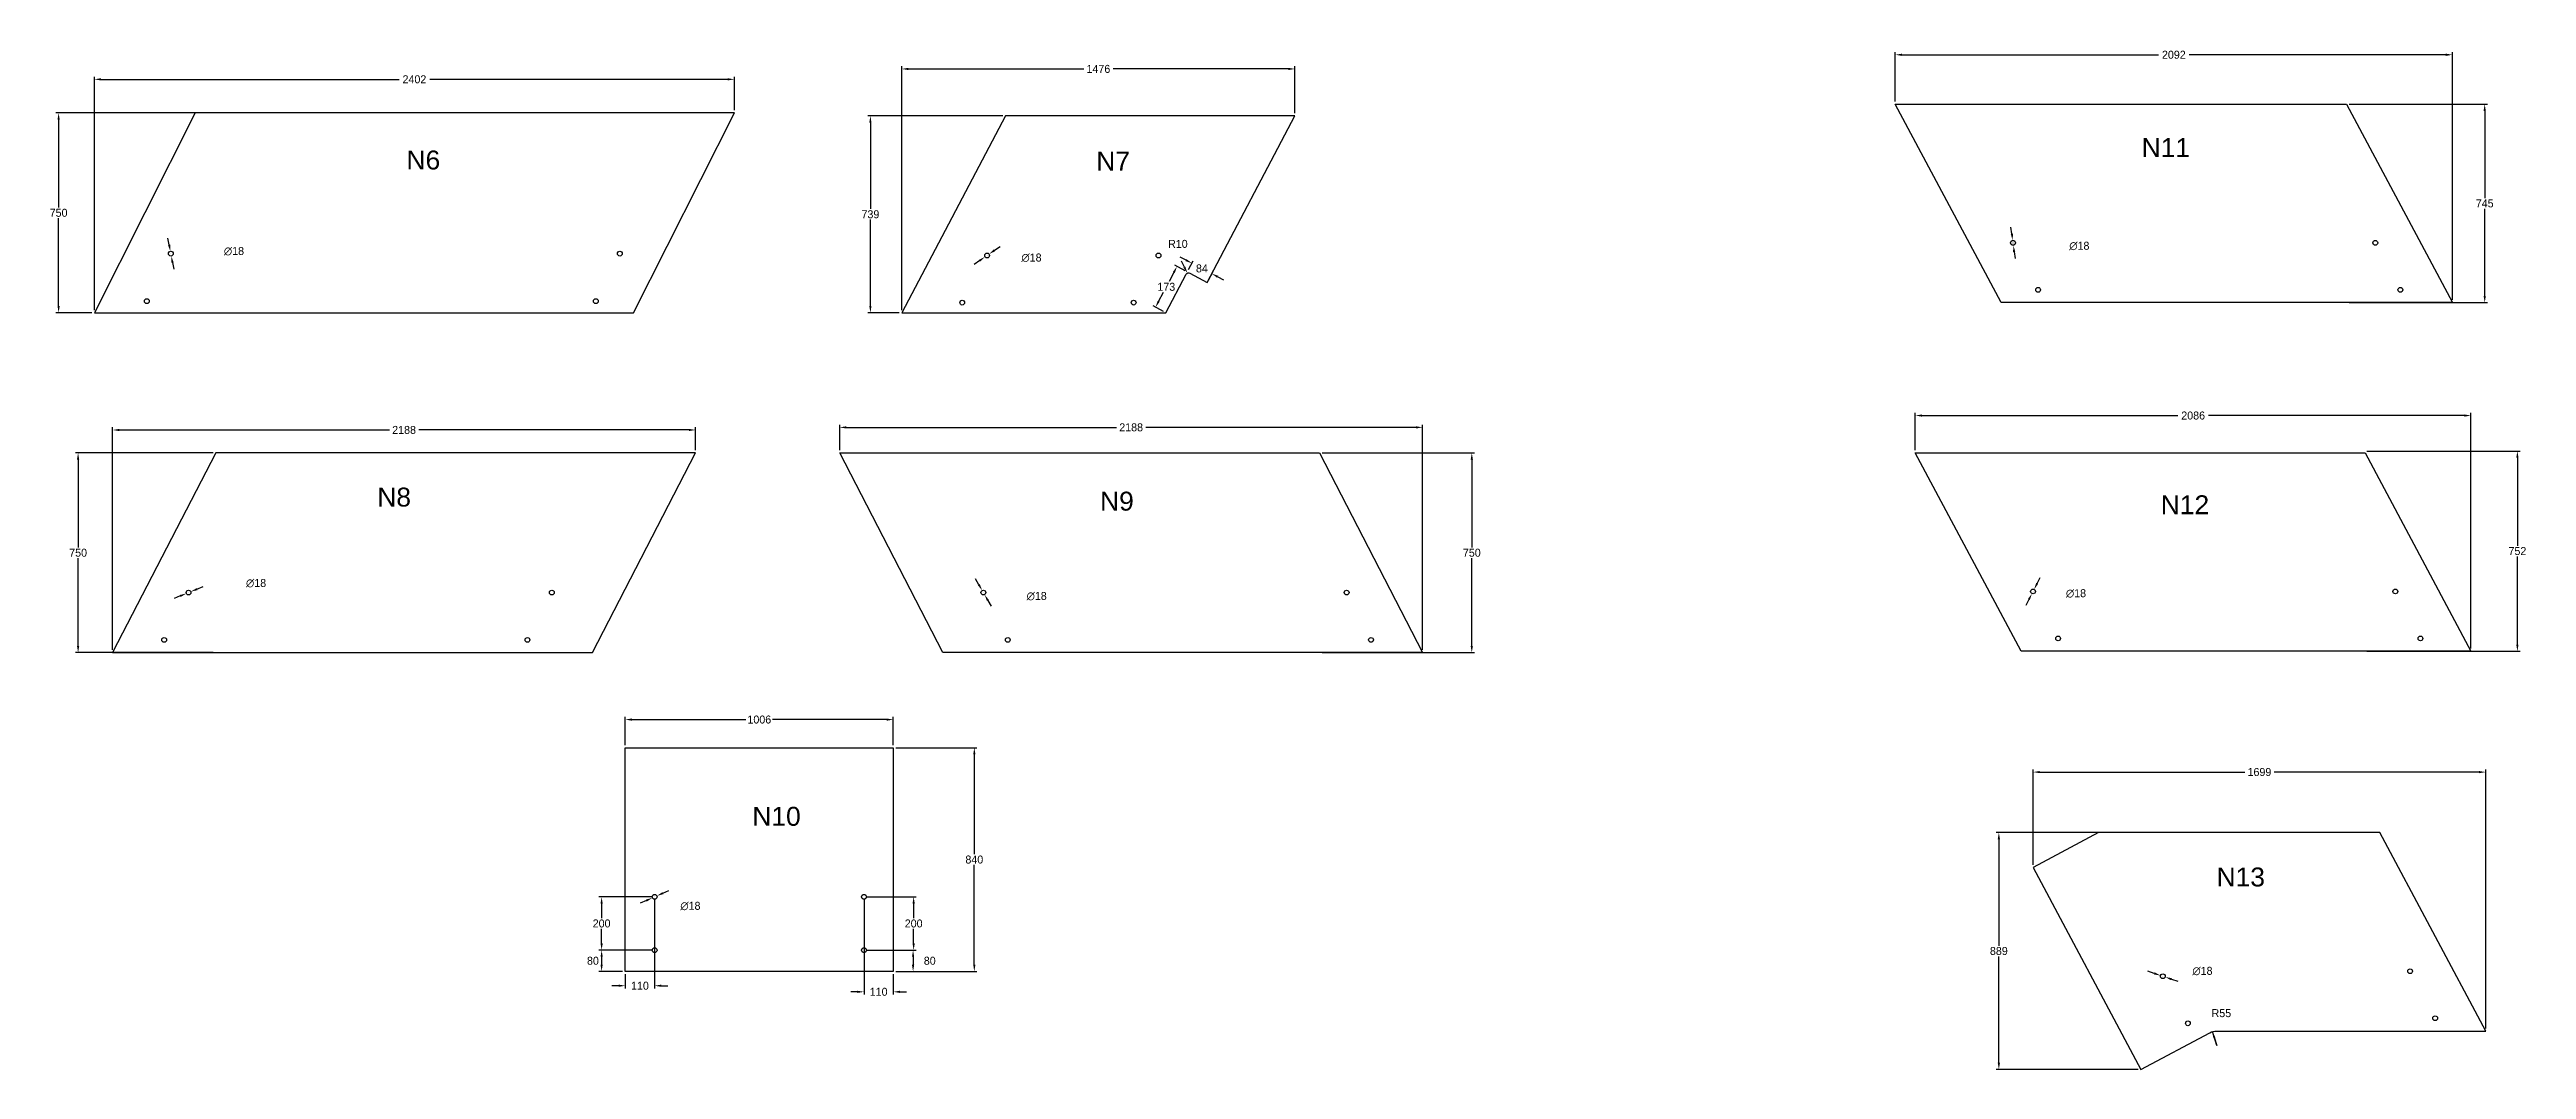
# Model space of a CAD drawing. Header units: millimetres. Extents: x 1860 to 17516, y -423 to 3406.
# Drawn here: x 8217 to 17516, y -423 to 3406 of the extents above; entities that cross this region are included whole.
import ezdxf

# ---------------------------------------------------------------- set-up
doc = ezdxf.new("R2010")
doc.units = ezdxf.units.MM
doc.layers.add('РАЗМЕРЫ', color=250, linetype='Continuous', lineweight=9)
doc.styles.get("Standard").update_dxf_attribs({"font": 'arial.ttf'})
doc.styles.add('ОФОРМИТЕЛЬ', font='txt', dxfattribs={"height": 30})
doc.dimstyles.new('ОФОРМИТЕЛЬ', dxfattribs={"dimtxt": 30, "dimasz": 25, "dimexe": 10, "dimexo": 10, "dimgap": 5, "dimtad": 0, "dimtih": 1, "dimtoh": 1, "dimdec": 0, "dimzin": 0, "dimdsep": 46, "dimtxsty": 'ОФОРМИТЕЛЬ', "dimcen": 0.09, "dimclrd": 256, "dimclre": 256, "dimclrt": 256, "dimadec": 0, "dimazin": 0, "dimtfac": 1, "dimtdec": 4, "dimtofl": 0, "dimtmove": 2, "dimatfit": 3, "dimfxl": 1, "dimtolj": 1, "dimtzin": 0, "dimarcsym": 0})

# ---------------------------------------------------------------- blocks, each defined once
blk = doc.blocks.new('*D91')
at = {"layer": 'DEFPOINTS', "color": 0, "transparency": 16777216}
for p in [(8386.1, 3294), (10788.1, 3167.8), (8386.1, 2417.9)]:
    blk.add_point(p, dxfattribs=at)
at = {"layer": 'РАЗМЕРЫ', "lineweight": -2, "transparency": 16777216}
for p, q in [((8386.1, 2427.9), (8386.1, 3304)), ((8411.1, 3294), (9529.6, 3294)), ((10763.1, 3294), (9644.6, 3294)), ((10788.1, 3177.8), (10788.1, 3304))]:
    blk.add_line(p, q, dxfattribs=at)
at = {"layer": 'РАЗМЕРЫ', "transparency": 16777216}
for points in [[(8411.1, 3298.2), (8411.1, 3289.8), (8386.1, 3294)], [(10763.1, 3289.8), (10763.1, 3298.2), (10788.1, 3294)]]:
    blk.add_solid(points, dxfattribs=at)
at = {"layer": 'РАЗМЕРЫ', "lineweight": 13, "transparency": 16777216, "insert": (9587.1, 3294), "char_height": 30, "attachment_point": 5, "style": 'ОФОРМИТЕЛЬ'}
blk.add_mtext('\\A1;2402', dxfattribs=at)
blk = doc.blocks.new('*D92')
at = {"layer": 'DEFPOINTS', "color": 0, "transparency": 16777216}
for p in [(8776.3, 3167.8), (8251.4, 2417.9), (8386.1, 2417.9)]:
    blk.add_point(p, dxfattribs=at)
at = {"layer": 'РАЗМЕРЫ', "lineweight": -2, "transparency": 16777216}
for p, q in [((8766.3, 3167.8), (8241.4, 3167.8)), ((8251.4, 3142.8), (8251.4, 2812.8)), ((8251.4, 2442.9), (8251.4, 2772.8)), ((8376.1, 2417.9), (8241.4, 2417.9))]:
    blk.add_line(p, q, dxfattribs=at)
at = {"layer": 'РАЗМЕРЫ', "transparency": 16777216}
for points in [[(8255.6, 3142.8), (8247.3, 3142.8), (8251.4, 3167.8)], [(8247.3, 2442.9), (8255.6, 2442.9), (8251.4, 2417.9)]]:
    blk.add_solid(points, dxfattribs=at)
at = {"layer": 'РАЗМЕРЫ', "lineweight": 13, "transparency": 16777216, "insert": (8251.4, 2792.8), "char_height": 30, "attachment_point": 5, "style": 'ОФОРМИТЕЛЬ'}
blk.add_mtext('\\A1;750', dxfattribs=at)
blk = doc.blocks.new('*D93')
at = {"layer": 'DEFPOINTS', "color": 0, "transparency": 16777216}
for p in [(12892.6, 3333), (12892.6, 3156.5), (11416.8, 2417.9)]:
    blk.add_point(p, dxfattribs=at)
at = {"layer": 'РАЗМЕРЫ', "lineweight": -2, "transparency": 16777216}
for p, q in [((11416.8, 2427.9), (11416.8, 3343)), ((11441.8, 3333), (12099.7, 3333)), ((12867.6, 3333), (12209.7, 3333)), ((12892.6, 3166.5), (12892.6, 3343))]:
    blk.add_line(p, q, dxfattribs=at)
at = {"layer": 'РАЗМЕРЫ', "transparency": 16777216}
for points in [[(11441.8, 3337.2), (11441.8, 3328.8), (11416.8, 3333)], [(12867.6, 3328.8), (12867.6, 3337.2), (12892.6, 3333)]]:
    blk.add_solid(points, dxfattribs=at)
at = {"layer": 'РАЗМЕРЫ', "lineweight": 13, "transparency": 16777216, "insert": (12154.7, 3333), "char_height": 30, "attachment_point": 5, "style": 'ОФОРМИТЕЛЬ'}
blk.add_mtext('\\A1;1476', dxfattribs=at)
blk = doc.blocks.new('*D94')
at = {"layer": 'DEFPOINTS', "color": 0, "transparency": 16777216}
for p in [(11806.2, 3156.5), (11298.9, 2417.9), (11416.8, 2417.9)]:
    blk.add_point(p, dxfattribs=at)
at = {"layer": 'РАЗМЕРЫ', "lineweight": -2, "transparency": 16777216}
for p, q in [((11796.2, 3156.5), (11288.9, 3156.5)), ((11298.9, 3131.5), (11298.9, 2807.2)), ((11298.9, 2442.9), (11298.9, 2767.2)), ((11406.8, 2417.9), (11288.9, 2417.9))]:
    blk.add_line(p, q, dxfattribs=at)
at = {"layer": 'РАЗМЕРЫ', "transparency": 16777216}
for points in [[(11303, 3131.5), (11294.7, 3131.5), (11298.9, 3156.5)], [(11294.7, 2442.9), (11303, 2442.9), (11298.9, 2417.9)]]:
    blk.add_solid(points, dxfattribs=at)
at = {"layer": 'РАЗМЕРЫ', "lineweight": 13, "transparency": 16777216, "insert": (11298.9, 2787.2), "char_height": 30, "attachment_point": 5, "style": 'ОФОРМИТЕЛЬ'}
blk.add_mtext('\\A1;739', dxfattribs=at)
blk = doc.blocks.new('*D95')
at = {"layer": 'DEFPOINTS', "color": 0, "transparency": 16777216}
for p in [(8454.3, 1977.5), (10642.4, 1891.5), (8454.3, 1141.5)]:
    blk.add_point(p, dxfattribs=at)
at = {"layer": 'РАЗМЕРЫ', "lineweight": -2, "transparency": 16777216}
for p, q in [((8454.3, 1151.5), (8454.3, 1987.5)), ((8479.3, 1977.5), (9493.3, 1977.5)), ((10617.4, 1977.5), (9603.3, 1977.5)), ((10642.4, 1901.5), (10642.4, 1987.5))]:
    blk.add_line(p, q, dxfattribs=at)
at = {"layer": 'РАЗМЕРЫ', "transparency": 16777216}
for points in [[(8479.3, 1981.7), (8479.3, 1973.3), (8454.3, 1977.5)], [(10617.4, 1973.3), (10617.4, 1981.7), (10642.4, 1977.5)]]:
    blk.add_solid(points, dxfattribs=at)
at = {"layer": 'РАЗМЕРЫ', "lineweight": 13, "transparency": 16777216, "insert": (9548.3, 1977.5), "char_height": 30, "attachment_point": 5, "style": 'ОФОРМИТЕЛЬ'}
blk.add_mtext('\\A1;2188', dxfattribs=at)
blk = doc.blocks.new('*D96')
at = {"layer": 'DEFPOINTS', "color": 0, "transparency": 16777216}
for p in [(8841.1, 1891.5), (8324.6, 1141.5), (8841.1, 1141.5)]:
    blk.add_point(p, dxfattribs=at)
at = {"layer": 'РАЗМЕРЫ', "lineweight": -2, "transparency": 16777216}
for p, q in [((8831.1, 1891.5), (8314.6, 1891.5)), ((8324.6, 1866.5), (8324.6, 1536.5)), ((8324.6, 1166.5), (8324.6, 1496.5)), ((8831.1, 1141.5), (8314.6, 1141.5))]:
    blk.add_line(p, q, dxfattribs=at)
at = {"layer": 'РАЗМЕРЫ', "transparency": 16777216}
for points in [[(8328.8, 1866.5), (8320.4, 1866.5), (8324.6, 1891.5)], [(8320.4, 1166.5), (8328.8, 1166.5), (8324.6, 1141.5)]]:
    blk.add_solid(points, dxfattribs=at)
at = {"layer": 'РАЗМЕРЫ', "lineweight": 13, "transparency": 16777216, "insert": (8324.6, 1516.5), "char_height": 30, "attachment_point": 5, "style": 'ОФОРМИТЕЛЬ'}
blk.add_mtext('\\A1;750', dxfattribs=at)
blk = doc.blocks.new('*D97')
at = {"layer": 'DEFPOINTS', "color": 0, "transparency": 16777216}
for p in [(13371.6, 1987.3), (11183.6, 1891.5), (13371.6, 1141.5)]:
    blk.add_point(p, dxfattribs=at)
at = {"layer": 'РАЗМЕРЫ', "lineweight": -2, "transparency": 16777216}
for p, q in [((11183.6, 1901.5), (11183.6, 1997.3)), ((11208.6, 1987.3), (12222.6, 1987.3)), ((13346.6, 1987.3), (12332.6, 1987.3)), ((13371.6, 1151.5), (13371.6, 1997.3))]:
    blk.add_line(p, q, dxfattribs=at)
at = {"layer": 'РАЗМЕРЫ', "transparency": 16777216}
for points in [[(11208.6, 1991.4), (11208.6, 1983.1), (11183.6, 1987.3)], [(13346.6, 1983.1), (13346.6, 1991.4), (13371.6, 1987.3)]]:
    blk.add_solid(points, dxfattribs=at)
at = {"layer": 'РАЗМЕРЫ', "lineweight": 13, "transparency": 16777216, "insert": (12277.6, 1987.3), "char_height": 30, "attachment_point": 5, "style": 'ОФОРМИТЕЛЬ'}
blk.add_mtext('\\A1;2188', dxfattribs=at)
blk = doc.blocks.new('*D98')
at = {"layer": 'DEFPOINTS', "color": 0, "transparency": 16777216}
for p in [(12984.9, 1891.5), (12984.9, 1141.5), (13556.4, 1141.5)]:
    blk.add_point(p, dxfattribs=at)
at = {"layer": 'РАЗМЕРЫ', "lineweight": -2, "transparency": 16777216}
for p, q in [((12994.9, 1891.5), (13566.4, 1891.5)), ((13556.4, 1866.5), (13556.4, 1536.5)), ((13556.4, 1166.5), (13556.4, 1496.5)), ((12994.9, 1141.5), (13566.4, 1141.5))]:
    blk.add_line(p, q, dxfattribs=at)
at = {"layer": 'РАЗМЕРЫ', "transparency": 16777216}
for points in [[(13560.6, 1866.5), (13552.2, 1866.5), (13556.4, 1891.5)], [(13552.2, 1166.5), (13560.6, 1166.5), (13556.4, 1141.5)]]:
    blk.add_solid(points, dxfattribs=at)
at = {"layer": 'РАЗМЕРЫ', "lineweight": 13, "transparency": 16777216, "insert": (13556.4, 1516.5), "char_height": 30, "attachment_point": 5, "style": 'ОФОРМИТЕЛЬ'}
blk.add_mtext('\\A1;750', dxfattribs=at)
blk = doc.blocks.new('*D99')
at = {"layer": 'DEFPOINTS', "color": 0, "transparency": 16777216}
for p in [(11384.8, 890.2), (10378.8, 784.6), (11384.8, 784.6)]:
    blk.add_point(p, dxfattribs=at)
at = {"layer": 'РАЗМЕРЫ', "lineweight": -2, "transparency": 16777216}
for p, q in [((10378.8, 794.6), (10378.8, 900.2)), ((10403.8, 890.2), (10831.8, 890.2)), ((11359.8, 890.2), (10931.8, 890.2)), ((11384.8, 794.6), (11384.8, 900.2))]:
    blk.add_line(p, q, dxfattribs=at)
at = {"layer": 'РАЗМЕРЫ', "transparency": 16777216}
for points in [[(10403.8, 894.4), (10403.8, 886), (10378.8, 890.2)], [(11359.8, 886), (11359.8, 894.4), (11384.8, 890.2)]]:
    blk.add_solid(points, dxfattribs=at)
at = {"layer": 'РАЗМЕРЫ', "lineweight": 13, "transparency": 16777216, "insert": (10881.8, 890.2), "char_height": 30, "attachment_point": 5, "style": 'ОФОРМИТЕЛЬ'}
blk.add_mtext('\\A1;1006', dxfattribs=at)
blk = doc.blocks.new('*D100')
at = {"layer": 'DEFPOINTS', "color": 0, "transparency": 16777216}
for p in [(11384.8, 784.6), (11384.8, -55.4), (11688.9, -55.4)]:
    blk.add_point(p, dxfattribs=at)
at = {"layer": 'РАЗМЕРЫ', "lineweight": -2, "transparency": 16777216}
for p, q in [((11394.8, 784.6), (11698.9, 784.6)), ((11688.9, 759.6), (11688.9, 384.6)), ((11688.9, -30.4), (11688.9, 344.6)), ((11394.8, -55.4), (11698.9, -55.4))]:
    blk.add_line(p, q, dxfattribs=at)
at = {"layer": 'РАЗМЕРЫ', "transparency": 16777216}
for points in [[(11693.1, 759.6), (11684.8, 759.6), (11688.9, 784.6)], [(11684.8, -30.4), (11693.1, -30.4), (11688.9, -55.4)]]:
    blk.add_solid(points, dxfattribs=at)
at = {"layer": 'РАЗМЕРЫ', "lineweight": 13, "transparency": 16777216, "insert": (11688.9, 364.6), "char_height": 30, "attachment_point": 5, "style": 'ОФОРМИТЕЛЬ'}
blk.add_mtext('\\A1;840', dxfattribs=at)
blk = doc.blocks.new('*D101')
at = {"layer": 'DEFPOINTS', "color": 0, "transparency": 16777216}
for p in [(8731.1, 1363.7), (8747.7, 1370.5)]:
    blk.add_point(p, dxfattribs=at)
at = {"layer": 'РАЗМЕРЫ', "lineweight": -2, "transparency": 16777216}
for p, q in [((8707.9, 1354.3), (8684.8, 1344.8)), ((8739.3, 1367.1), (8739.5, 1367.1)), ((8739.4, 1367), (8739.4, 1367.2)), ((8770.9, 1379.9), (8794.1, 1389.4))]:
    blk.add_line(p, q, dxfattribs=at)
at = {"layer": 'РАЗМЕРЫ', "transparency": 16777216}
for points in [[(8709.5, 1350.4), (8706.4, 1358.1), (8731.1, 1363.7)], [(8769.3, 1383.8), (8772.5, 1376.1), (8747.7, 1370.5)]]:
    blk.add_solid(points, dxfattribs=at)
at = {"layer": 'РАЗМЕРЫ', "lineweight": 13, "transparency": 16777216, "insert": (8992.6, 1402.2), "char_height": 30, "attachment_point": 5, "style": 'ОФОРМИТЕЛЬ'}
blk.add_mtext('\\A1;∅18', dxfattribs=at)
blk = doc.blocks.new('*D102')
at = {"layer": 'DEFPOINTS', "color": 0, "transparency": 16777216}
for p in [(8670.9, 2648.5), (8674.3, 2630.8)]:
    blk.add_point(p, dxfattribs=at)
at = {"layer": 'РАЗМЕРЫ', "lineweight": -2, "transparency": 16777216}
for p, q in [((8666.2, 2673), (8661.5, 2697.6)), ((8672.5, 2639.6), (8672.7, 2639.6)), ((8672.6, 2639.5), (8672.6, 2639.7)), ((8679, 2606.2), (8683.7, 2581.7))]:
    blk.add_line(p, q, dxfattribs=at)
at = {"layer": 'РАЗМЕРЫ', "transparency": 16777216}
for points in [[(8662.1, 2672.2), (8670.3, 2673.8), (8670.9, 2648.5)], [(8683.1, 2607), (8674.9, 2605.4), (8674.3, 2630.8)]]:
    blk.add_solid(points, dxfattribs=at)
at = {"layer": 'РАЗМЕРЫ', "lineweight": 13, "transparency": 16777216, "insert": (8909.7, 2648.5), "char_height": 30, "attachment_point": 5, "style": 'ОФОРМИТЕЛЬ'}
blk.add_mtext('\\A1;∅18', dxfattribs=at)
blk = doc.blocks.new('*D103')
at = {"layer": 'DEFPOINTS', "color": 0, "transparency": 16777216}
for p in [(11729.5, 2627.5), (11744.3, 2637.8)]:
    blk.add_point(p, dxfattribs=at)
at = {"layer": 'РАЗМЕРЫ', "lineweight": -2, "transparency": 16777216}
for p, q in [((11709, 2613.2), (11688.5, 2599)), ((11736.8, 2632.7), (11737, 2632.7)), ((11736.9, 2632.6), (11736.9, 2632.7)), ((11764.8, 2652.1), (11785.4, 2666.3))]:
    blk.add_line(p, q, dxfattribs=at)
at = {"layer": 'РАЗМЕРЫ', "transparency": 16777216}
for points in [[(11711.4, 2609.8), (11706.6, 2616.7), (11729.5, 2627.5)], [(11762.5, 2655.5), (11767.2, 2648.6), (11744.3, 2637.8)]]:
    blk.add_solid(points, dxfattribs=at)
at = {"layer": 'РАЗМЕРЫ', "lineweight": 13, "transparency": 16777216, "insert": (11903.5, 2624), "char_height": 30, "attachment_point": 5, "style": 'ОФОРМИТЕЛЬ'}
blk.add_mtext('\\A1;∅18', dxfattribs=at)
blk = doc.blocks.new('*D104')
at = {"layer": 'DEFPOINTS', "color": 0, "transparency": 16777216}
for p in [(11718.4, 1374.9), (11727.4, 1359.3)]:
    blk.add_point(p, dxfattribs=at)
at = {"layer": 'РАЗМЕРЫ', "lineweight": -2, "transparency": 16777216}
for p, q in [((11705.9, 1396.6), (11693.5, 1418.3)), ((11722.8, 1367.1), (11723, 1367.1)), ((11722.9, 1367), (11722.9, 1367.2)), ((11739.8, 1337.6), (11752.3, 1315.9))]:
    blk.add_line(p, q, dxfattribs=at)
at = {"layer": 'РАЗМЕРЫ', "transparency": 16777216}
for points in [[(11702.3, 1394.5), (11709.6, 1398.7), (11718.4, 1374.9)], [(11743.4, 1339.7), (11736.2, 1335.5), (11727.4, 1359.3)]]:
    blk.add_solid(points, dxfattribs=at)
at = {"layer": 'РАЗМЕРЫ', "lineweight": 13, "transparency": 16777216, "insert": (11923, 1353.4), "char_height": 30, "attachment_point": 5, "style": 'ОФОРМИТЕЛЬ'}
blk.add_mtext('\\A1;∅18', dxfattribs=at)
blk = doc.blocks.new('*D105')
at = {"layer": 'DEFPOINTS', "color": 0, "transparency": 16777216}
for p in [(12488.9, 2570.8), (12506.1, 2603.5), (12563.2, 2531.6)]:
    blk.add_point(p, dxfattribs=at)
at = {"layer": 'РАЗМЕРЫ', "lineweight": -2, "transparency": 16777216}
for p, q in [((12484, 2615.1), (12461.9, 2626.8)), ((12493.5, 2579.7), (12510.7, 2612.3)), ((12567.8, 2540.5), (12585, 2573.1)), ((12602.5, 2552.6), (12624.6, 2541))]:
    blk.add_line(p, q, dxfattribs=at)
at = {"layer": 'РАЗМЕРЫ', "transparency": 16777216}
for points in [[(12482, 2611.4), (12485.9, 2618.8), (12506.1, 2603.5)], [(12604.4, 2556.3), (12600.6, 2549), (12580.4, 2564.3)]]:
    blk.add_solid(points, dxfattribs=at)
at = {"layer": 'РАЗМЕРЫ', "lineweight": 13, "transparency": 16777216, "insert": (12543.2, 2583.9), "char_height": 30, "attachment_point": 5, "style": 'ОФОРМИТЕЛЬ'}
blk.add_mtext('\\A1;84', dxfattribs=at)
blk = doc.blocks.new('*D106')
at = {"layer": 'DEFPOINTS', "color": 0, "transparency": 16777216}
for p in [(12488.9, 2570.8), (12369.3, 2438.4), (12408.2, 2417.9)]:
    blk.add_point(p, dxfattribs=at)
at = {"layer": 'РАЗМЕРЫ', "lineweight": -2, "transparency": 16777216}
for p, q in [((12438.2, 2569.2), (12420.1, 2534.9)), ((12480, 2575.5), (12441.1, 2596)), ((12399.4, 2422.5), (12360.4, 2443.1)), ((12380.9, 2460.5), (12399, 2494.9))]:
    blk.add_line(p, q, dxfattribs=at)
at = {"layer": 'РАЗМЕРЫ', "transparency": 16777216}
for points in [[(12441.9, 2567.3), (12434.6, 2571.2), (12449.9, 2591.4)], [(12377.2, 2462.5), (12384.6, 2458.6), (12369.3, 2438.4)]]:
    blk.add_solid(points, dxfattribs=at)
at = {"layer": 'РАЗМЕРЫ', "lineweight": 13, "transparency": 16777216, "insert": (12409.6, 2514.9), "char_height": 30, "attachment_point": 5, "style": 'ОФОРМИТЕЛЬ'}
blk.add_mtext('\\A1;173', dxfattribs=at)
blk = doc.blocks.new('*D107')
at = {"layer": 'DEFPOINTS', "color": 0, "transparency": 16777216}
for p in [(10488.8, 224.6), (10289.8, 24.6), (10488.8, 24.6)]:
    blk.add_point(p, dxfattribs=at)
at = {"layer": 'РАЗМЕРЫ', "lineweight": -2, "transparency": 16777216}
for p, q in [((10478.8, 224.6), (10279.8, 224.6)), ((10289.8, 199.6), (10289.8, 144.6)), ((10289.8, 49.6), (10289.8, 104.6)), ((10478.8, 24.6), (10279.8, 24.6))]:
    blk.add_line(p, q, dxfattribs=at)
at = {"layer": 'РАЗМЕРЫ', "transparency": 16777216}
for points in [[(10294, 199.6), (10285.7, 199.6), (10289.8, 224.6)], [(10285.7, 49.6), (10294, 49.6), (10289.8, 24.6)]]:
    blk.add_solid(points, dxfattribs=at)
at = {"layer": 'РАЗМЕРЫ', "lineweight": 13, "transparency": 16777216, "insert": (10289.8, 124.6), "char_height": 30, "attachment_point": 5, "style": 'ОФОРМИТЕЛЬ'}
blk.add_mtext('\\A1;200', dxfattribs=at)
blk = doc.blocks.new('*D108')
at = {"layer": 'DEFPOINTS', "color": 0, "transparency": 16777216}
for p in [(10488.8, 24.6), (10289.8, -55.4), (10378.8, -55.4)]:
    blk.add_point(p, dxfattribs=at)
at = {"layer": 'РАЗМЕРЫ', "lineweight": -2, "transparency": 16777216}
for p, q in [((10478.8, 24.6), (10279.8, 24.6)), ((10368.8, -55.4), (10279.8, -55.4)), ((10289.8, -0.4), (10289.8, -30.4))]:
    blk.add_line(p, q, dxfattribs=at)
at = {"layer": 'РАЗМЕРЫ', "transparency": 16777216}
for points in [[(10294, -0.4), (10285.7, -0.4), (10289.8, 24.6)], [(10285.7, -30.4), (10294, -30.4), (10289.8, -55.4)]]:
    blk.add_solid(points, dxfattribs=at)
at = {"layer": 'РАЗМЕРЫ', "lineweight": 13, "transparency": 16777216, "insert": (10257.3, -15.4), "char_height": 30, "attachment_point": 5, "style": 'ОФОРМИТЕЛЬ'}
blk.add_mtext('\\A1;80', dxfattribs=at)
blk = doc.blocks.new('*D109')
at = {"layer": 'DEFPOINTS', "color": 0, "transparency": 16777216}
for p in [(11274.8, 224.6), (11274.8, 24.6), (11461.2, 24.6)]:
    blk.add_point(p, dxfattribs=at)
at = {"layer": 'РАЗМЕРЫ', "lineweight": -2, "transparency": 16777216}
for p, q in [((11284.8, 224.6), (11471.2, 224.6)), ((11461.2, 199.6), (11461.2, 144.6)), ((11461.2, 49.6), (11461.2, 104.6)), ((11284.8, 24.6), (11471.2, 24.6))]:
    blk.add_line(p, q, dxfattribs=at)
at = {"layer": 'РАЗМЕРЫ', "transparency": 16777216}
for points in [[(11465.4, 199.6), (11457, 199.6), (11461.2, 224.6)], [(11457, 49.6), (11465.4, 49.6), (11461.2, 24.6)]]:
    blk.add_solid(points, dxfattribs=at)
at = {"layer": 'РАЗМЕРЫ', "lineweight": 13, "transparency": 16777216, "insert": (11461.2, 124.6), "char_height": 30, "attachment_point": 5, "style": 'ОФОРМИТЕЛЬ'}
blk.add_mtext('\\A1;200', dxfattribs=at)
blk = doc.blocks.new('*D110')
at = {"layer": 'DEFPOINTS', "color": 0, "transparency": 16777216}
for p in [(11274.8, 24.6), (11384.8, -55.4), (11459.1, -55.4)]:
    blk.add_point(p, dxfattribs=at)
at = {"layer": 'РАЗМЕРЫ', "lineweight": -2, "transparency": 16777216}
for p, q in [((11284.8, 24.6), (11469.1, 24.6)), ((11394.8, -55.4), (11469.1, -55.4)), ((11459.1, -0.4), (11459.1, -30.4))]:
    blk.add_line(p, q, dxfattribs=at)
at = {"layer": 'РАЗМЕРЫ', "transparency": 16777216}
for points in [[(11463.3, -0.4), (11454.9, -0.4), (11459.1, 24.6)], [(11454.9, -30.4), (11463.3, -30.4), (11459.1, -55.4)]]:
    blk.add_solid(points, dxfattribs=at)
at = {"layer": 'РАЗМЕРЫ', "lineweight": 13, "transparency": 16777216, "insert": (11521.6, -15.4), "char_height": 30, "attachment_point": 5, "style": 'ОФОРМИТЕЛЬ'}
blk.add_mtext('\\A1;80', dxfattribs=at)
blk = doc.blocks.new('*D111')
at = {"layer": 'DEFPOINTS', "color": 0, "transparency": 16777216}
for p in [(10488.8, 224.6), (10378.8, -55.4), (10378.8, -109.1)]:
    blk.add_point(p, dxfattribs=at)
at = {"layer": 'РАЗМЕРЫ', "lineweight": -2, "transparency": 16777216}
for p, q in [((10488.8, 214.6), (10488.8, -119.1)), ((10378.8, -65.4), (10378.8, -119.1)), ((10353.8, -109.1), (10328.8, -109.1)), ((10513.8, -109.1), (10538.8, -109.1))]:
    blk.add_line(p, q, dxfattribs=at)
at = {"layer": 'РАЗМЕРЫ', "transparency": 16777216}
for points in [[(10353.8, -113.2), (10353.8, -104.9), (10378.8, -109.1)], [(10513.8, -104.9), (10513.8, -113.2), (10488.8, -109.1)]]:
    blk.add_solid(points, dxfattribs=at)
at = {"layer": 'РАЗМЕРЫ', "lineweight": 13, "transparency": 16777216, "insert": (10433.8, -109.1), "char_height": 30, "attachment_point": 5, "style": 'ОФОРМИТЕЛЬ'}
blk.add_mtext('\\A1;110', dxfattribs=at)
blk = doc.blocks.new('*D112')
at = {"layer": 'DEFPOINTS', "color": 0, "transparency": 16777216}
for p in [(11274.8, 224.6), (11384.8, -55.4), (11384.8, -131.9)]:
    blk.add_point(p, dxfattribs=at)
at = {"layer": 'РАЗМЕРЫ', "lineweight": -2, "transparency": 16777216}
for p, q in [((11274.8, 214.6), (11274.8, -141.9)), ((11384.8, -65.4), (11384.8, -141.9)), ((11249.8, -131.9), (11224.8, -131.9)), ((11409.8, -131.9), (11434.8, -131.9))]:
    blk.add_line(p, q, dxfattribs=at)
at = {"layer": 'РАЗМЕРЫ', "transparency": 16777216}
for points in [[(11249.8, -136.1), (11249.8, -127.8), (11274.8, -131.9)], [(11409.8, -127.8), (11409.8, -136.1), (11384.8, -131.9)]]:
    blk.add_solid(points, dxfattribs=at)
at = {"layer": 'РАЗМЕРЫ', "lineweight": 13, "transparency": 16777216, "insert": (11329.8, -131.9), "char_height": 30, "attachment_point": 5, "style": 'ОФОРМИТЕЛЬ'}
blk.add_mtext('\\A1;110', dxfattribs=at)
blk = doc.blocks.new('*D113')
at = {"layer": 'DEFPOINTS', "color": 0, "transparency": 16777216}
for p in [(10480.6, 220.9), (10497, 228.3)]:
    blk.add_point(p, dxfattribs=at)
at = {"layer": 'РАЗМЕРЫ', "lineweight": -2, "transparency": 16777216}
for p, q in [((10457.8, 210.6), (10435, 200.4)), ((10488.7, 224.6), (10488.9, 224.6)), ((10488.8, 224.5), (10488.8, 224.7)), ((10519.8, 238.5), (10542.6, 248.8))]:
    blk.add_line(p, q, dxfattribs=at)
at = {"layer": 'РАЗМЕРЫ', "transparency": 16777216}
for points in [[(10459.5, 206.8), (10456.1, 214.4), (10480.6, 220.9)], [(10518.1, 242.3), (10521.5, 234.7), (10497, 228.3)]]:
    blk.add_solid(points, dxfattribs=at)
at = {"layer": 'РАЗМЕРЫ', "lineweight": 13, "transparency": 16777216, "insert": (10623.1, 190), "char_height": 30, "attachment_point": 5, "style": 'ОФОРМИТЕЛЬ'}
blk.add_mtext('\\A1;∅18', dxfattribs=at)
blk = doc.blocks.new('*D114')
at = {"layer": 'DEFPOINTS', "color": 0, "transparency": 16777216}
for p in [(12488.6, 2566.3), (12493, 2557.3)]:
    blk.add_point(p, dxfattribs=at)
at = {"layer": 'РАЗМЕРЫ', "lineweight": -2, "transparency": 16777216}
for p, q in [((12477.5, 2588.6), (12466.3, 2611)), ((12493, 2557.2), (12493, 2557.4)), ((12493, 2557.3), (12493.1, 2557.3))]:
    blk.add_line(p, q, dxfattribs=at)
at = {"layer": 'РАЗМЕРЫ', "transparency": 16777216}
blk.add_solid([(12473.7, 2586.8), (12481.2, 2590.5), (12488.6, 2566.3)], dxfattribs=at)
at = {"layer": 'РАЗМЕРЫ', "lineweight": 13, "transparency": 16777216, "insert": (12453, 2676.1), "char_height": 30, "attachment_point": 5, "style": 'ОФОРМИТЕЛЬ'}
blk.add_mtext('\\A1;R10', dxfattribs=at)
blk = doc.blocks.new('*D115')
at = {"layer": 'DEFPOINTS', "color": 0, "transparency": 16777216}
for p in [(17237.8, 3386.2), (15146.1, 3200.6), (17237.8, 2455.6)]:
    blk.add_point(p, dxfattribs=at)
at = {"layer": 'РАЗМЕРЫ', "lineweight": -2, "transparency": 16777216}
for p, q in [((15146.1, 3210.6), (15146.1, 3396.2)), ((15171.1, 3386.2), (16134.4, 3386.2)), ((17212.8, 3386.2), (16249.4, 3386.2)), ((17237.8, 2465.6), (17237.8, 3396.2))]:
    blk.add_line(p, q, dxfattribs=at)
at = {"layer": 'РАЗМЕРЫ', "transparency": 16777216}
for points in [[(15171.1, 3390.4), (15171.1, 3382), (15146.1, 3386.2)], [(17212.8, 3382), (17212.8, 3390.4), (17237.8, 3386.2)]]:
    blk.add_solid(points, dxfattribs=at)
at = {"layer": 'РАЗМЕРЫ', "lineweight": 13, "transparency": 16777216, "insert": (16191.9, 3386.2), "char_height": 30, "attachment_point": 5, "style": 'ОФОРМИТЕЛЬ'}
blk.add_mtext('\\A1;2092', dxfattribs=at)
blk = doc.blocks.new('*D116')
at = {"layer": 'DEFPOINTS', "color": 0, "transparency": 16777216}
for p in [(16840.4, 3200.6), (16840.4, 2455.6), (17358.8, 2455.6)]:
    blk.add_point(p, dxfattribs=at)
at = {"layer": 'РАЗМЕРЫ', "lineweight": -2, "transparency": 16777216}
for p, q in [((16850.4, 3200.6), (17368.8, 3200.6)), ((17358.8, 3175.6), (17358.8, 2848.1)), ((17358.8, 2480.6), (17358.8, 2808.1)), ((16850.4, 2455.6), (17368.8, 2455.6))]:
    blk.add_line(p, q, dxfattribs=at)
at = {"layer": 'РАЗМЕРЫ', "transparency": 16777216}
for points in [[(17363, 3175.6), (17354.6, 3175.6), (17358.8, 3200.6)], [(17354.6, 2480.6), (17363, 2480.6), (17358.8, 2455.6)]]:
    blk.add_solid(points, dxfattribs=at)
at = {"layer": 'РАЗМЕРЫ', "lineweight": 13, "transparency": 16777216, "insert": (17358.8, 2828.1), "char_height": 30, "attachment_point": 5, "style": 'ОФОРМИТЕЛЬ'}
blk.add_mtext('\\A1;745', dxfattribs=at)
blk = doc.blocks.new('*D117')
at = {"layer": 'DEFPOINTS', "color": 0, "transparency": 16777216}
for p in [(17307.3, 2031.6), (15221.3, 1891.9), (17307.3, 1146.9)]:
    blk.add_point(p, dxfattribs=at)
at = {"layer": 'РАЗМЕРЫ', "lineweight": -2, "transparency": 16777216}
for p, q in [((15221.3, 1901.9), (15221.3, 2041.6)), ((15246.3, 2031.6), (16206.8, 2031.6)), ((17282.3, 2031.6), (16321.8, 2031.6)), ((17307.3, 1156.9), (17307.3, 2041.6))]:
    blk.add_line(p, q, dxfattribs=at)
at = {"layer": 'РАЗМЕРЫ', "transparency": 16777216}
for points in [[(15246.3, 2035.8), (15246.3, 2027.5), (15221.3, 2031.6)], [(17282.3, 2027.5), (17282.3, 2035.8), (17307.3, 2031.6)]]:
    blk.add_solid(points, dxfattribs=at)
at = {"layer": 'РАЗМЕРЫ', "lineweight": 13, "transparency": 16777216, "insert": (16264.3, 2031.6), "char_height": 30, "attachment_point": 5, "style": 'ОФОРМИТЕЛЬ'}
blk.add_mtext('\\A1;2086', dxfattribs=at)
blk = doc.blocks.new('*D118')
at = {"layer": 'DEFPOINTS', "color": 0, "transparency": 16777216}
for p in [(16906.5, 1898.5), (16906.5, 1146.9), (17481.5, 1146.9)]:
    blk.add_point(p, dxfattribs=at)
at = {"layer": 'РАЗМЕРЫ', "lineweight": -2, "transparency": 16777216}
for p, q in [((16916.5, 1898.5), (17491.5, 1898.5)), ((17481.5, 1873.5), (17481.5, 1542.7)), ((17481.5, 1171.9), (17481.5, 1502.7)), ((16916.5, 1146.9), (17491.5, 1146.9))]:
    blk.add_line(p, q, dxfattribs=at)
at = {"layer": 'РАЗМЕРЫ', "transparency": 16777216}
for points in [[(17485.6, 1873.5), (17477.3, 1873.5), (17481.5, 1898.5)], [(17477.3, 1171.9), (17485.6, 1171.9), (17481.5, 1146.9)]]:
    blk.add_solid(points, dxfattribs=at)
at = {"layer": 'РАЗМЕРЫ', "lineweight": 13, "transparency": 16777216, "insert": (17481.5, 1522.7), "char_height": 30, "attachment_point": 5, "style": 'ОФОРМИТЕЛЬ'}
blk.add_mtext('\\A1;752', dxfattribs=at)
blk = doc.blocks.new('*D119')
at = {"layer": 'DEFPOINTS', "color": 0, "transparency": 16777216}
for p in [(17362.6, 693.1), (15663.6, 335.4), (17362.6, -279)]:
    blk.add_point(p, dxfattribs=at)
at = {"layer": 'РАЗМЕРЫ', "lineweight": -2, "transparency": 16777216}
for p, q in [((15663.6, 345.4), (15663.6, 703.1)), ((15688.6, 693.1), (16458.1, 693.1)), ((17337.6, 693.1), (16568.1, 693.1)), ((17362.6, -269), (17362.6, 703.1))]:
    blk.add_line(p, q, dxfattribs=at)
at = {"layer": 'РАЗМЕРЫ', "transparency": 16777216}
for points in [[(15688.6, 697.2), (15688.6, 688.9), (15663.6, 693.1)], [(17337.6, 688.9), (17337.6, 697.2), (17362.6, 693.1)]]:
    blk.add_solid(points, dxfattribs=at)
at = {"layer": 'РАЗМЕРЫ', "lineweight": 13, "transparency": 16777216, "insert": (16513.1, 693.1), "char_height": 30, "attachment_point": 5, "style": 'ОФОРМИТЕЛЬ'}
blk.add_mtext('\\A1;1699', dxfattribs=at)
blk = doc.blocks.new('*D120')
at = {"layer": 'DEFPOINTS', "color": 0, "transparency": 16777216}
for p in [(15534.9, 466), (16068.3, 466), (16068.3, -423.4)]:
    blk.add_point(p, dxfattribs=at)
at = {"layer": 'РАЗМЕРЫ', "lineweight": -2, "transparency": 16777216}
for p, q in [((16058.3, 466), (15524.9, 466)), ((15534.9, 441), (15534.9, 41.3)), ((15534.9, -398.4), (15534.9, 1.3)), ((16058.3, -423.4), (15524.9, -423.4))]:
    blk.add_line(p, q, dxfattribs=at)
at = {"layer": 'РАЗМЕРЫ', "transparency": 16777216}
for points in [[(15539.1, 441), (15530.8, 441), (15534.9, 466)], [(15530.8, -398.4), (15539.1, -398.4), (15534.9, -423.4)]]:
    blk.add_solid(points, dxfattribs=at)
at = {"layer": 'РАЗМЕРЫ', "lineweight": 13, "transparency": 16777216, "insert": (15534.9, 21.3), "char_height": 30, "attachment_point": 5, "style": 'ОФОРМИТЕЛЬ'}
blk.add_mtext('\\A1;889', dxfattribs=at)
blk = doc.blocks.new('*D121')
at = {"layer": 'DEFPOINTS', "color": 0, "transparency": 16777216}
for p in [(16336.8, -281.4), (16352.8, -334)]:
    blk.add_point(p, dxfattribs=at)
at = {"layer": 'РАЗМЕРЫ', "lineweight": -2, "transparency": 16777216}
for p, q in [((16352.8, -334), (16336.8, -281.4)), ((16344.1, -305.3), (16352.8, -334))]:
    blk.add_line(p, q, dxfattribs=at)
at = {"layer": 'РАЗМЕРЫ', "transparency": 16777216}
blk.add_solid([(16348.1, -304.1), (16340.1, -306.5), (16336.8, -281.4)], dxfattribs=at)
at = {"layer": 'РАЗМЕРЫ', "lineweight": 13, "transparency": 16777216, "insert": (16370.3, -212.1), "char_height": 30, "attachment_point": 5, "style": 'ОФОРМИТЕЛЬ'}
blk.add_mtext('\\A1;R55', dxfattribs=at)
blk = doc.blocks.new('*D122')
at = {"layer": 'DEFPOINTS', "color": 0, "transparency": 16777216}
for p in [(16142, -70.7), (16159.1, -76.4)]:
    blk.add_point(p, dxfattribs=at)
at = {"layer": 'РАЗМЕРЫ', "lineweight": -2, "transparency": 16777216}
for p, q in [((16118.3, -62.6), (16094.7, -54.6)), ((16150.5, -73.5), (16150.6, -73.5)), ((16150.6, -73.6), (16150.6, -73.4)), ((16182.8, -84.4), (16206.4, -92.4))]:
    blk.add_line(p, q, dxfattribs=at)
at = {"layer": 'РАЗМЕРЫ', "transparency": 16777216}
for points in [[(16117, -66.6), (16119.7, -58.7), (16142, -70.7)], [(16184.1, -80.5), (16181.4, -88.4), (16159.1, -76.4)]]:
    blk.add_solid(points, dxfattribs=at)
at = {"layer": 'РАЗМЕРЫ', "lineweight": 13, "transparency": 16777216, "insert": (16299.2, -54.1), "char_height": 30, "attachment_point": 5, "style": 'ОФОРМИТЕЛЬ'}
blk.add_mtext('\\A1;∅18', dxfattribs=at)
blk = doc.blocks.new('*D123')
at = {"layer": 'DEFPOINTS', "color": 0, "transparency": 16777216}
for p in [(15586.9, 2689), (15589.3, 2671.1)]:
    blk.add_point(p, dxfattribs=at)
at = {"layer": 'РАЗМЕРЫ', "lineweight": -2, "transparency": 16777216}
for p, q in [((15583.7, 2713.8), (15580.4, 2738.5)), ((15588, 2680), (15588.2, 2680)), ((15588.1, 2680), (15588.1, 2680.1)), ((15592.5, 2646.3), (15595.8, 2621.5))]:
    blk.add_line(p, q, dxfattribs=at)
at = {"layer": 'РАЗМЕРЫ', "transparency": 16777216}
for points in [[(15579.5, 2713.2), (15587.8, 2714.3), (15586.9, 2689)], [(15596.6, 2646.9), (15588.4, 2645.8), (15589.3, 2671.1)]]:
    blk.add_solid(points, dxfattribs=at)
at = {"layer": 'РАЗМЕРЫ', "lineweight": 13, "transparency": 16777216, "insert": (15837.1, 2668.2), "char_height": 30, "attachment_point": 5, "style": 'ОФОРМИТЕЛЬ'}
blk.add_mtext('\\A1;∅18', dxfattribs=at)
blk = doc.blocks.new('*D124')
at = {"layer": 'DEFPOINTS', "color": 0, "transparency": 16777216}
for p in [(15659.2, 1363.3), (15667.4, 1379.3)]:
    blk.add_point(p, dxfattribs=at)
at = {"layer": 'РАЗМЕРЫ', "lineweight": -2, "transparency": 16777216}
for p, q in [((15678.8, 1401.5), (15690.3, 1423.8)), ((15647.7, 1341.1), (15636.3, 1318.8)), ((15663.2, 1371.3), (15663.4, 1371.3)), ((15663.3, 1371.2), (15663.3, 1371.4))]:
    blk.add_line(p, q, dxfattribs=at)
at = {"layer": 'РАЗМЕРЫ', "transparency": 16777216}
for points in [[(15675.1, 1403.4), (15682.6, 1399.6), (15667.4, 1379.3)], [(15651.4, 1339.2), (15644, 1343), (15659.2, 1363.3)]]:
    blk.add_solid(points, dxfattribs=at)
at = {"layer": 'РАЗМЕРЫ', "lineweight": 13, "transparency": 16777216, "insert": (15824.5, 1363.7), "char_height": 30, "attachment_point": 5, "style": 'ОФОРМИТЕЛЬ'}
blk.add_mtext('\\A1;∅18', dxfattribs=at)

msp = doc.modelspace()

# ---------------------------------------------------------------- linework, layer by layer
at = {"color": 144}
for points in [[(10788.1, 3167.8), (8764.3, 3167.8), (8386.1, 2417.9), (10409.9, 2417.9)], [(17237.8, 2455.6), (15543.4, 2455.6), (15146.1, 3200.6), (16840.4, 3200.6)], [(10255.6, 1141.5), (10642.4, 1891.5), (8841.1, 1891.5), (8454.3, 1141.5)], [(11570.3, 1141.5), (11183.6, 1891.5), (12984.9, 1891.5), (13371.6, 1141.5)], [(17307.3, 1146.9), (15618.6, 1146.9), (15221.3, 1891.9), (16910, 1891.9)], [(11384.8, -55.4), (10378.8, -55.4), (10378.8, 784.6), (11384.8, 784.6)]]:
    msp.add_lwpolyline(points, close=True, dxfattribs=at)
for points in [[(12408.2, 2417.9), (12484.2, 2562, -0.414214), (12497.7, 2566.2), (12563.2, 2531.6), (12892.6, 3156.5), (11806.2, 3156.5), (11416.8, 2417.9)], [(16965.3, 466), (15908.4, 466), (15663.6, 335.4), (16068.3, -423.4), (16326.9, -285.5, -0.123106), (16352.8, -279), (17362.6, -279)]]:
    msp.add_lwpolyline(points, format="xyb", close=True, dxfattribs=at)
for centre in [(8672.6, 2639.6), (10358.2, 2639.6), (11736.9, 2632.7), (12380.2, 2632.7), (15588.1, 2680), (16948.1, 2680), (15682.2, 2503.6), (17042.2, 2503.6), (8582.6, 2461), (10268.1, 2461), (11643.6, 2455.7), (12286.9, 2455.7), (8739.4, 1367.1), (10103.1, 1367.1), (11722.9, 1367.1), (13086.5, 1367.1), (15663.3, 1371.3), (17023.3, 1371.3), (8647.7, 1189.3), (10011.4, 1189.3), (11814.5, 1189.3), (13178.2, 1189.3), (15757.4, 1194.8), (17117.4, 1194.8), (10488.8, 224.6), (11274.8, 224.6), (10488.8, 24.6), (11274.8, 24.6), (16150.6, -73.5), (17078.6, -54.6), (16244.7, -250), (17172.7, -231.1)]:
    msp.add_circle(centre, 9, dxfattribs=at)

# ---------------------------------------------------------------- texts
at = {"color": 1}
for s, p in [('N11', (16070.8, 3002.4)), ('N6', (9557.2, 2955.6)), ('N7', (12146.6, 2951.2)), ('N8', (9447.6, 1690.2)), ('N9', (12160.9, 1674.8)), ('N12', (16142.6, 1661.3)), ('N10', (10855.4, 491.6)), ('N13', (16352, 263.7))]:
    msp.add_text(s, height=71, dxfattribs=at).set_placement(p)

# ---------------------------------------------------------------- dimensions: what is measured, and where the dimension line sits
at = {"layer": 'РАЗМЕРЫ', "color": 18, "lineweight": 13, "true_color": 0x000000}
for base, p1, p2, picture, middle in [((12892.6, 3333), (11416.8, 2417.9), (12892.6, 3156.5), '*D93', (12154.7, 3333)), ((17237.8, 3386.2), (15146.1, 3200.6), (17237.8, 2455.6), '*D115', (16191.9, 3386.2)), ((8386.1, 3294), (10788.1, 3167.8), (8386.1, 2417.9), '*D91', (9587.1, 3294)), ((17307.3, 2031.6), (15221.3, 1891.9), (17307.3, 1146.9), '*D117', (16264.3, 2031.6)), ((8454.3, 1977.5), (10642.4, 1891.5), (8454.3, 1141.5), '*D95', (9548.3, 1977.5)), ((13371.6, 1987.3), (11183.6, 1891.5), (13371.6, 1141.5), '*D97', (12277.6, 1987.3)), ((11384.8, 890.2), (10378.8, 784.6), (11384.8, 784.6), '*D99', (10881.8, 890.2)), ((17362.6, 693.1), (15663.6, 335.4), (17362.6, -279), '*D119', (16513.1, 693.1)), ((10378.8, -109.1), (10488.8, 224.6), (10378.8, -55.4), '*D111', (10433.8, -109.1)), ((11384.8, -131.9), (11274.8, 224.6), (11384.8, -55.4), '*D112', (11329.8, -131.9))]:
    dim = msp.add_linear_dim(base=base, p1=p1, p2=p2, dimstyle='ОФОРМИТЕЛЬ', dxfattribs=at)
    dim.commit()
    dim.dimension.update_dxf_attribs({"geometry": picture, "text_midpoint": middle})
for base, p1, p2, picture, middle in [((8251.4, 2417.9), (8776.3, 3167.8), (8386.1, 2417.9), '*D92', (8251.4, 2792.8)), ((17358.8, 2455.6), (16840.4, 3200.6), (16840.4, 2455.6), '*D116', (17358.8, 2828.1)), ((11298.9, 2417.9), (11806.2, 3156.5), (11416.8, 2417.9), '*D94', (11298.9, 2787.2)), ((8324.6, 1141.5), (8841.1, 1891.5), (8841.1, 1141.5), '*D96', (8324.6, 1516.5)), ((13556.4, 1141.5), (12984.9, 1891.5), (12984.9, 1141.5), '*D98', (13556.4, 1516.5)), ((17481.5, 1146.9), (16906.5, 1898.5), (16906.5, 1146.9), '*D118', (17481.5, 1522.7)), ((11688.9, -55.4), (11384.8, 784.6), (11384.8, -55.4), '*D100', (11688.9, 364.6)), ((15534.9, 466), (16068.3, -423.4), (16068.3, 466), '*D120', (15534.9, 21.3)), ((10289.8, 24.6), (10488.8, 224.6), (10488.8, 24.6), '*D107', (10289.8, 124.6)), ((11461.2, 24.6), (11274.8, 224.6), (11274.8, 24.6), '*D109', (11461.2, 124.6)), ((10289.8, -55.4), (10488.8, 24.6), (10378.8, -55.4), '*D108', (10257.3, -15.4)), ((11459.1, -55.4), (11274.8, 24.6), (11384.8, -55.4), '*D110', (11521.6, -15.4))]:
    dim = msp.add_linear_dim(base=base, p1=p1, p2=p2, angle=90, dimstyle='ОФОРМИТЕЛЬ', dxfattribs=at)
    dim.commit()
    dim.dimension.update_dxf_attribs({"geometry": picture, "text_midpoint": middle})
for p1, p2, picture, middle in [((8674.3, 2630.8), (8670.9, 2648.5), '*D102', (8909.7, 2648.5)), ((15586.9, 2689), (15589.3, 2671.1), '*D123', (15837.1, 2668.2)), ((11744.3, 2637.8), (11729.5, 2627.5), '*D103', (11903.5, 2624)), ((8731.1, 1363.7), (8747.7, 1370.5), '*D101', (8992.6, 1402.2)), ((11718.4, 1374.9), (11727.4, 1359.3), '*D104', (11923, 1353.4)), ((15667.4, 1379.3), (15659.2, 1363.3), '*D124', (15824.5, 1363.7)), ((10480.6, 220.9), (10497, 228.3), '*D113', (10623.1, 190)), ((16142, -70.7), (16159.1, -76.4), '*D122', (16299.2, -54.1))]:
    dim = msp.add_diameter_dim_2p(p1=p1, p2=p2, dimstyle='ОФОРМИТЕЛЬ', dxfattribs=at)
    dim.commit()
    dim.dimension.update_dxf_attribs({"geometry": picture, "text_midpoint": middle, "dimtype": 163})
for center, mpoint, picture, middle in [((12493, 2557.3), (12488.6, 2566.3), '*D114', (12453, 2676.1)), ((16352.8, -334), (16336.8, -281.4), '*D121', (16370.3, -212.1))]:
    dim = msp.add_radius_dim(center=center, mpoint=mpoint, dimstyle='ОФОРМИТЕЛЬ', dxfattribs=at)
    dim.commit()
    dim.dimension.update_dxf_attribs({"geometry": picture, "text_midpoint": middle, "dimtype": 164})
for p1, p2, distance, picture, middle in [((12563.2, 2531.6), (12488.9, 2570.8), -36.9, '*D105', (12543.2, 2583.9)), ((12488.9, 2570.8), (12408.2, 2417.9), -44, '*D106', (12409.6, 2514.9))]:
    dim = msp.add_aligned_dim(p1=p1, p2=p2, distance=distance, dimstyle='ОФОРМИТЕЛЬ', dxfattribs=at)
    dim.commit()
    dim.dimension.update_dxf_attribs({"geometry": picture, "text_midpoint": middle})

doc.saveas('drawing.dxf')
